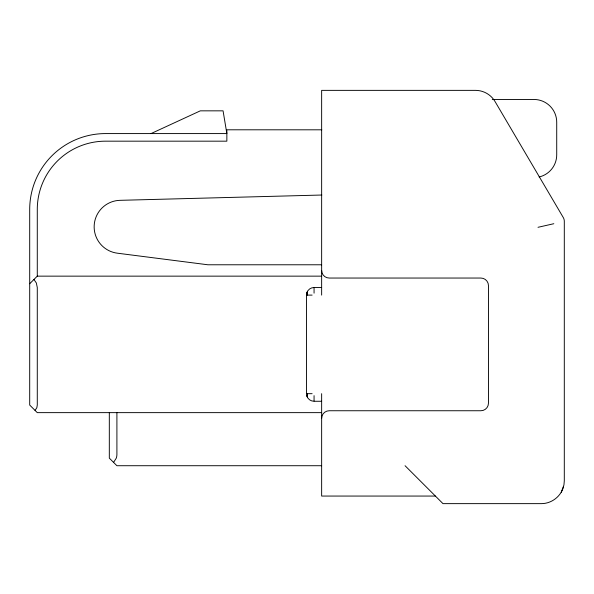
<?xml version="1.0" encoding="UTF-8"?>
<svg xmlns="http://www.w3.org/2000/svg" width="594" height="594" viewBox="0 0 594 594"><rect width="100%" height="100%" fill="white"/><g stroke="black" fill="none" stroke-linecap="round" stroke-linejoin="round"><path stroke-width="0.89" d="M29.7 283.732L37.281 276.143L37.281 209.415A68.243 68.243 0 0 1 105.532 141.172L226.856 141.172L226.856 129.796L321.785 129.811M306.734 293.139L307.492 291.312L307.492 295.107M405.056 465.718L442.976 503.638L541.55 503.638C551.611 503.578 560.87 496.473 563.528 486.776M561.256 492.263L563.929 485.016L564.3 480.888L564.3 221.339A7.581 7.581 0 0 0 563.253 217.493L495.069 101.581A22.75 22.75 0 0 0 475.46 90.362L321.644 90.362L321.644 295.107M35.061 410.417L36.843 407.692L37.281 405.056L37.281 287.518L36.338 282.974L33.955 279.477M113.573 462.392L116.186 458.33A8.249 5.836 -90 0 0 116.907 454.343L116.907 412.637M151.025 133.583L200.319 110.84L223.069 110.84L226.856 133.583L105.532 133.583A75.832 75.832 0 0 0 29.7 209.415L29.7 405.056L37.281 412.637L321.644 412.637M538.008 227.302L553.816 223.715M321.822 195.025L119.995 200.327A26.537 26.537 0 0 0 94.186 225.52A26.537 26.537 0 0 0 117.33 253.185L207.9 264.776L321.644 264.776M492.285 99.465L533.969 99.465A22.75 22.75 0 0 1 556.719 122.216L556.719 154.819A22.75 22.75 0 0 1 539.107 176.982M37.281 276.143L321.206 276.143M321.644 287.518L314.063 287.518A7.581 7.581 0 0 0 306.482 295.107L306.482 393.681A7.581 7.581 0 0 0 314.063 401.269L321.644 401.269M306.734 295.107L312.102 295.107M306.734 393.681L312.102 393.681M321.644 465.718L116.907 465.718L109.318 458.137L109.318 412.637M435.387 496.057L321.644 496.057L321.644 393.681M306.734 395.649L307.492 397.475L307.492 393.681M314.063 287.778L314.063 293.139M314.063 395.649L314.063 401.009M321.644 270.463A7.581 7.581 0 0 0 329.224 278.044L480.888 278.044A7.581 7.581 0 0 1 488.468 285.625L488.468 403.163A7.581 7.581 0 0 1 480.888 410.744L329.224 410.744A7.581 7.581 0 0 0 321.644 418.325"/></g></svg>
